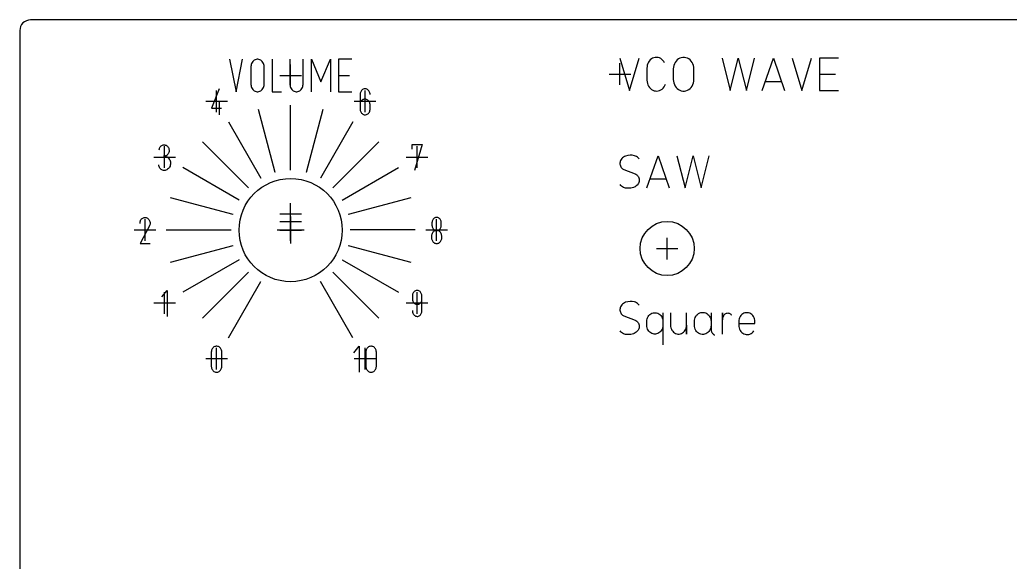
# Model space of a CAD drawing. Header units: millimetres. Extents: x -1 to 308, y -1 to 167.
# Drawn here: x 0 to 91.5, y 116.9 to 167 of the extents above; entities that cross this region are included whole.
import ezdxf

# ---------------------------------------------------------------- set-up
doc = ezdxf.new("R2010")
doc.units = ezdxf.units.MM
for name, color, linetype in [('Bezugspunkte', 1, 'CONTINUOUS'), ('Gravur', 7, 'CONTINUOUS'), ('Kontur', 7, 'CONTINUOUS')]:
    doc.layers.add(name, color=color, linetype=linetype)

msp = doc.modelspace()

# ---------------------------------------------------------------- linework, layer by layer
at = {"layer": 'Bezugspunkte', "color": 1, "linetype": 'CONTINUOUS'}
for p, q in [((25.009, 160.865), (25.009, 162.865)), ((55.414, 160.992), (55.414, 162.992)), ((54.414, 161.992), (56.414, 161.992)), ((24.009, 161.865), (26.009, 161.865)), ((18.17, 158.483), (18.17, 160.483)), ((31.886, 158.483), (31.886, 160.483)), ((17.17, 159.483), (19.17, 159.483)), ((30.886, 159.483), (32.886, 159.483)), ((13.369, 153.337), (13.369, 155.337)), ((36.687, 153.337), (36.687, 155.337)), ((12.369, 154.337), (14.369, 154.337)), ((35.687, 154.337), (37.687, 154.337)), ((25.009, 148.094), (25.009, 150.094)), ((24.009, 149.094), (26.009, 149.094)), ((25.009, 147.383), (25.009, 149.383)), ((11.566, 146.606), (11.566, 148.606)), ((24.009, 148.383), (26.009, 148.383)), ((25.009, 146.593), (25.009, 148.593)), ((38.49, 146.606), (38.49, 148.606)), ((10.566, 147.606), (12.566, 147.606)), ((24.009, 147.593), (26.009, 147.593)), ((37.49, 147.606), (39.49, 147.606)), ((59.776, 144.895), (59.776, 146.895)), ((58.776, 145.895), (60.776, 145.895)), ((13.369, 139.875), (13.369, 141.875)), ((36.687, 139.875), (36.687, 141.875)), ((12.369, 140.875), (14.369, 140.875)), ((35.687, 140.875), (37.687, 140.875)), ((18.17, 134.729), (18.17, 136.729)), ((31.886, 134.729), (31.886, 136.729)), ((17.17, 135.729), (19.17, 135.729)), ((30.886, 135.729), (32.886, 135.729))]:
    msp.add_line(p, q, dxfattribs=at)
at = {"layer": 'Gravur', "color": 255, "linetype": 'CONTINUOUS'}
for p, q in [((19.361, 163.365), (19.969, 160.365)), ((19.969, 160.365), (20.576, 163.365)), ((21.349, 162.791), (21.341, 162.69)), ((21.368, 162.889), (21.349, 162.791)), ((21.402, 162.983), (21.368, 162.889)), ((21.447, 163.07), (21.402, 162.983)), ((21.503, 163.149), (21.447, 163.07)), ((21.57, 163.218), (21.503, 163.149)), ((21.646, 163.275), (21.57, 163.218)), ((21.727, 163.318), (21.646, 163.275)), ((21.814, 163.348), (21.727, 163.318)), ((21.904, 163.363), (21.814, 163.348)), ((21.994, 163.363), (21.904, 163.363)), ((22.084, 163.348), (21.994, 163.363)), ((22.171, 163.318), (22.084, 163.348)), ((22.252, 163.275), (22.171, 163.318)), ((22.328, 163.218), (22.252, 163.275)), ((22.394, 163.149), (22.328, 163.218)), ((22.451, 163.07), (22.394, 163.149)), ((22.496, 162.983), (22.451, 163.07)), ((22.529, 162.889), (22.496, 162.983)), ((22.549, 162.791), (22.529, 162.889)), ((22.556, 162.69), (22.549, 162.791)), ((23.299, 163.365), (23.299, 160.365)), ((24.941, 163.365), (24.941, 161.04)), ((26.157, 161.04), (26.157, 163.365)), ((26.922, 160.365), (26.922, 163.365)), ((26.922, 163.365), (27.799, 161.265)), ((27.799, 161.265), (28.677, 163.365)), ((28.677, 163.365), (28.677, 160.365)), ((30.657, 163.365), (29.442, 163.365)), ((29.442, 163.365), (29.442, 160.365)), ((55.414, 163.462), (56.305, 160.492)), ((56.305, 160.492), (57.196, 163.462)), ((57.94, 162.821), (57.915, 162.681)), ((57.984, 162.956), (57.94, 162.821)), ((58.044, 163.083), (57.984, 162.956)), ((58.121, 163.197), (58.044, 163.083)), ((58.212, 163.299), (58.121, 163.197)), ((58.316, 163.384), (58.212, 163.299)), ((58.429, 163.451), (58.316, 163.384)), ((58.551, 163.499), (58.429, 163.451)), ((58.677, 163.526), (58.551, 163.499)), ((58.806, 163.532), (58.677, 163.526)), ((58.934, 163.517), (58.806, 163.532)), ((59.059, 163.482), (58.934, 163.517)), ((59.178, 163.426), (59.059, 163.482)), ((59.288, 163.352), (59.178, 163.426)), ((59.387, 163.26), (59.288, 163.352)), ((59.472, 163.153), (59.387, 163.26)), ((59.542, 163.033), (59.472, 163.153)), ((60.387, 162.783), (60.355, 162.629)), ((60.439, 162.93), (60.387, 162.783)), ((60.509, 163.067), (60.439, 162.93)), ((60.598, 163.19), (60.509, 163.067)), ((60.702, 163.298), (60.598, 163.19)), ((60.819, 163.387), (60.702, 163.298)), ((60.947, 163.455), (60.819, 163.387)), ((61.083, 163.502), (60.947, 163.455)), ((61.224, 163.525), (61.083, 163.502)), ((61.366, 163.525), (61.224, 163.525)), ((61.506, 163.502), (61.366, 163.525)), ((61.642, 163.455), (61.506, 163.502)), ((61.77, 163.387), (61.642, 163.455)), ((61.887, 163.298), (61.77, 163.387)), ((61.991, 163.19), (61.887, 163.298)), ((62.08, 163.067), (61.991, 163.19)), ((62.151, 162.93), (62.08, 163.067)), ((62.203, 162.783), (62.151, 162.93)), ((62.234, 162.629), (62.203, 162.783)), ((64.859, 163.462), (65.601, 160.492)), ((65.601, 160.492), (66.344, 163.462)), ((66.344, 163.462), (67.086, 160.492)), ((67.086, 160.492), (67.829, 163.462)), ((68.541, 160.492), (69.581, 163.462)), ((69.581, 163.462), (70.62, 160.492)), ((71.333, 163.462), (72.224, 160.492)), ((72.224, 160.492), (73.115, 163.462)), ((75.61, 163.462), (73.828, 163.462)), ((73.828, 163.462), (73.828, 160.492)), ((21.341, 162.69), (21.341, 161.04)), ((22.556, 161.04), (22.556, 162.69)), ((57.91, 162.538), (57.909, 162.538)), ((57.909, 162.538), (57.909, 161.416)), ((57.915, 162.681), (57.91, 162.538)), ((60.355, 162.629), (60.344, 162.472)), ((60.344, 162.472), (60.344, 161.482)), ((62.245, 162.472), (62.234, 162.629)), ((62.245, 161.482), (62.245, 162.472)), ((73.828, 161.977), (75.313, 161.977)), ((21.341, 161.04), (21.349, 160.939)), ((22.549, 160.939), (22.556, 161.04)), ((24.941, 161.04), (24.949, 160.939)), ((26.149, 160.939), (26.157, 161.04)), ((29.442, 161.865), (30.454, 161.865)), ((57.909, 161.416), (57.919, 161.272)), ((57.919, 161.272), (57.947, 161.132)), ((57.947, 161.132), (57.993, 160.997)), ((57.993, 160.997), (58.057, 160.872)), ((59.575, 160.923), (59.631, 161.053)), ((60.344, 161.482), (60.355, 161.325)), ((60.355, 161.325), (60.387, 161.171)), ((60.387, 161.171), (60.439, 161.024)), ((60.439, 161.024), (60.509, 160.887)), ((62.08, 160.887), (62.151, 161.024)), ((62.151, 161.024), (62.203, 161.171)), ((62.203, 161.171), (62.234, 161.325)), ((62.234, 161.325), (62.245, 161.482)), ((68.838, 161.317), (70.323, 161.317)), ((18.413, 160.633), (17.711, 158.833)), ((21.349, 160.939), (21.368, 160.841)), ((21.368, 160.841), (21.402, 160.747)), ((21.402, 160.747), (21.447, 160.66)), ((21.447, 160.66), (21.503, 160.581)), ((21.503, 160.581), (21.57, 160.512)), ((21.57, 160.512), (21.646, 160.455)), ((21.646, 160.455), (21.727, 160.412)), ((21.727, 160.412), (21.814, 160.382)), ((21.814, 160.382), (21.904, 160.367)), ((21.904, 160.367), (21.994, 160.367)), ((21.994, 160.367), (22.084, 160.382)), ((22.084, 160.382), (22.171, 160.412)), ((22.171, 160.412), (22.252, 160.455)), ((22.252, 160.455), (22.328, 160.512)), ((22.328, 160.512), (22.394, 160.581)), ((22.394, 160.581), (22.451, 160.66)), ((22.451, 160.66), (22.496, 160.747)), ((22.496, 160.747), (22.529, 160.841)), ((22.529, 160.841), (22.549, 160.939)), ((23.299, 160.365), (24.176, 160.365)), ((24.949, 160.939), (24.968, 160.841)), ((24.968, 160.841), (25.002, 160.747)), ((25.002, 160.747), (25.047, 160.66)), ((25.047, 160.66), (25.104, 160.581)), ((25.104, 160.581), (25.17, 160.512)), ((25.17, 160.512), (25.246, 160.455)), ((25.246, 160.455), (25.327, 160.412)), ((25.327, 160.412), (25.414, 160.382)), ((25.414, 160.382), (25.504, 160.367)), ((25.504, 160.367), (25.594, 160.367)), ((25.594, 160.367), (25.684, 160.382)), ((25.684, 160.382), (25.771, 160.412)), ((25.771, 160.412), (25.852, 160.455)), ((25.852, 160.455), (25.928, 160.512)), ((25.928, 160.512), (25.995, 160.581)), ((25.995, 160.581), (26.051, 160.66)), ((26.051, 160.66), (26.096, 160.747)), ((26.096, 160.747), (26.13, 160.841)), ((26.13, 160.841), (26.149, 160.939)), ((29.442, 160.365), (30.657, 160.365)), ((31.434, 160.226), (31.427, 160.153)), ((31.427, 160.153), (31.427, 160.153)), ((31.427, 160.153), (31.427, 158.713)), ((31.45, 160.297), (31.434, 160.226)), ((31.476, 160.365), (31.45, 160.297)), ((31.51, 160.428), (31.476, 160.365)), ((31.552, 160.485), (31.51, 160.428)), ((31.602, 160.533), (31.552, 160.485)), ((31.657, 160.574), (31.602, 160.533)), ((31.718, 160.604), (31.657, 160.574)), ((31.782, 160.625), (31.718, 160.604)), ((31.846, 160.634), (31.782, 160.625)), ((31.913, 160.633), (31.846, 160.634)), ((31.983, 160.619), (31.913, 160.633)), ((31.913, 160.633), (31.913, 160.633)), ((32.052, 160.594), (31.983, 160.619)), ((32.115, 160.559), (32.052, 160.594)), ((32.173, 160.513), (32.115, 160.559)), ((32.224, 160.457), (32.173, 160.513)), ((32.268, 160.394), (32.224, 160.457)), ((32.303, 160.325), (32.268, 160.394)), ((32.327, 160.25), (32.303, 160.325)), ((32.341, 160.172), (32.327, 160.25)), ((32.345, 160.093), (32.341, 160.172)), ((58.057, 160.872), (58.136, 160.758)), ((58.136, 160.758), (58.229, 160.658)), ((58.229, 160.658), (58.335, 160.574)), ((58.335, 160.574), (58.45, 160.507)), ((58.45, 160.507), (58.572, 160.46)), ((58.572, 160.46), (58.699, 160.434)), ((58.699, 160.434), (58.829, 160.427)), ((58.829, 160.427), (58.958, 160.442)), ((58.958, 160.442), (59.083, 160.478)), ((59.083, 160.478), (59.203, 160.533)), ((59.203, 160.533), (59.315, 160.607)), ((59.315, 160.607), (59.415, 160.698)), ((59.415, 160.698), (59.502, 160.804)), ((59.502, 160.804), (59.575, 160.923)), ((60.509, 160.887), (60.598, 160.764)), ((60.598, 160.764), (60.702, 160.656)), ((60.702, 160.656), (60.819, 160.567)), ((60.819, 160.567), (60.947, 160.499)), ((60.947, 160.499), (61.083, 160.452)), ((61.083, 160.452), (61.224, 160.429)), ((61.224, 160.429), (61.366, 160.429)), ((61.366, 160.429), (61.506, 160.452)), ((61.506, 160.452), (61.642, 160.499)), ((61.642, 160.499), (61.77, 160.567)), ((61.77, 160.567), (61.887, 160.656)), ((61.887, 160.656), (61.991, 160.764)), ((61.991, 160.764), (62.08, 160.887)), ((73.828, 160.492), (75.61, 160.492)), ((18.413, 159.433), (18.413, 158.233)), ((31.462, 159.44), (31.427, 159.373)), ((31.505, 159.5), (31.462, 159.44)), ((31.556, 159.552), (31.505, 159.5)), ((31.612, 159.596), (31.556, 159.552)), ((31.674, 159.631), (31.612, 159.596)), ((31.74, 159.655), (31.674, 159.631)), ((31.809, 159.669), (31.74, 159.655)), ((31.877, 159.672), (31.809, 159.669)), ((31.946, 159.664), (31.877, 159.672)), ((32.014, 159.645), (31.946, 159.664)), ((32.078, 159.616), (32.014, 159.645)), ((32.137, 159.577), (32.078, 159.616)), ((32.191, 159.529), (32.137, 159.577)), ((32.239, 159.473), (32.191, 159.529)), ((32.278, 159.41), (32.239, 159.473)), ((32.31, 159.342), (32.278, 159.41)), ((32.332, 159.269), (32.31, 159.342)), ((32.345, 159.193), (32.332, 159.269)), ((32.345, 158.713), (32.345, 159.193)), ((17.711, 158.833), (18.629, 158.833)), ((23.586, 152.92), (22.033, 158.714)), ((25.009, 153.113), (25.009, 159.113)), ((27.986, 158.714), (26.433, 152.92)), ((31.427, 158.713), (31.439, 158.641)), ((31.439, 158.641), (31.458, 158.571)), ((31.458, 158.571), (31.486, 158.505)), ((31.486, 158.505), (31.523, 158.443)), ((31.523, 158.443), (31.566, 158.388)), ((31.566, 158.388), (31.616, 158.34)), ((31.616, 158.34), (31.672, 158.299)), ((31.672, 158.299), (31.731, 158.268)), ((31.731, 158.268), (31.794, 158.246)), ((31.794, 158.246), (31.859, 158.233)), ((31.859, 158.233), (31.93, 158.237)), ((31.859, 158.233), (31.859, 158.233)), ((31.93, 158.237), (32, 158.253)), ((32, 158.253), (32.068, 158.28)), ((32.068, 158.28), (32.13, 158.319)), ((32.13, 158.319), (32.187, 158.367)), ((32.187, 158.367), (32.237, 158.424)), ((32.237, 158.424), (32.278, 158.489)), ((32.278, 158.489), (32.31, 158.559)), ((32.31, 158.559), (32.332, 158.635)), ((32.332, 158.635), (32.345, 158.713)), ((19.259, 157.572), (22.259, 152.376)), ((30.758, 157.572), (27.759, 152.376)), ((16.878, 155.738), (21.12, 151.496)), ((28.899, 151.496), (33.141, 155.738)), ((36.228, 155.067), (36.228, 155.487)), ((36.228, 155.487), (37.146, 155.487)), ((37.146, 155.487), (36.444, 153.087)), ((12.877, 155.007), (12.886, 155.078)), ((12.886, 155.078), (12.905, 155.147)), ((12.905, 155.147), (12.932, 155.212)), ((12.932, 155.212), (12.967, 155.272)), ((12.967, 155.272), (13.01, 155.325)), ((13.01, 155.325), (13.059, 155.371)), ((13.059, 155.371), (13.114, 155.409)), ((13.114, 155.409), (13.174, 155.437)), ((13.174, 155.437), (13.236, 155.456)), ((13.236, 155.456), (13.3, 155.464)), ((13.3, 155.464), (13.364, 155.462)), ((13.364, 155.462), (13.428, 155.449)), ((13.428, 155.449), (13.435, 155.447)), ((13.435, 155.447), (13.502, 155.421)), ((13.502, 155.421), (13.565, 155.383)), ((13.565, 155.383), (13.623, 155.336)), ((13.647, 154.557), (13.592, 154.506)), ((13.623, 155.336), (13.673, 155.28)), ((13.694, 154.617), (13.647, 154.557)), ((13.673, 155.28), (13.716, 155.216)), ((13.732, 154.684), (13.694, 154.617)), ((13.716, 155.216), (13.749, 155.145)), ((13.761, 154.757), (13.732, 154.684)), ((13.749, 155.145), (13.772, 155.07)), ((13.779, 154.834), (13.761, 154.757)), ((13.772, 155.07), (13.785, 154.992)), ((13.788, 154.913), (13.779, 154.834)), ((13.785, 154.992), (13.788, 154.913)), ((13.255, 154.407), (13.343, 154.412)), ((13.255, 154.406), (13.255, 154.407)), ((13.326, 154.403), (13.255, 154.406)), ((13.397, 154.412), (13.326, 154.403)), ((13.343, 154.412), (13.43, 154.402)), ((13.466, 154.432), (13.397, 154.412)), ((13.43, 154.402), (13.516, 154.378)), ((13.532, 154.463), (13.466, 154.432)), ((13.516, 154.378), (13.598, 154.34)), ((13.592, 154.506), (13.532, 154.463)), ((13.598, 154.34), (13.672, 154.288)), ((13.672, 154.288), (13.74, 154.225)), ((13.74, 154.225), (13.798, 154.152)), ((13.798, 154.152), (13.846, 154.069)), ((13.846, 154.069), (13.882, 153.98)), ((13.882, 153.98), (13.905, 153.885)), ((13.914, 153.69), (13.898, 153.594)), ((13.905, 153.885), (13.916, 153.788)), ((13.916, 153.788), (13.914, 153.69)), ((55.423, 153.862), (55.414, 153.776)), ((55.414, 153.776), (55.416, 153.689)), ((55.416, 153.689), (55.428, 153.604)), ((55.443, 153.946), (55.423, 153.862)), ((55.474, 154.025), (55.443, 153.946)), ((55.515, 154.099), (55.474, 154.025)), ((55.581, 154.188), (55.515, 154.099)), ((55.657, 154.267), (55.581, 154.188)), ((55.742, 154.334), (55.657, 154.267)), ((55.833, 154.389), (55.742, 154.334)), ((55.931, 154.429), (55.833, 154.389)), ((56.136, 154.481), (55.931, 154.429)), ((55.931, 154.429), (55.931, 154.429)), ((56.345, 154.504), (56.136, 154.481)), ((56.554, 154.497), (56.345, 154.504)), ((56.762, 154.462), (56.554, 154.497)), ((56.859, 154.431), (56.762, 154.462)), ((56.762, 154.462), (56.762, 154.462)), ((56.951, 154.384), (56.859, 154.431)), ((57.036, 154.323), (56.951, 154.384)), ((57.112, 154.25), (57.036, 154.323)), ((57.178, 154.165), (57.112, 154.25)), ((57.891, 151.492), (58.93, 154.462)), ((58.93, 154.462), (59.97, 151.492)), ((60.683, 154.462), (61.425, 151.492)), ((61.425, 151.492), (62.168, 154.462)), ((62.168, 154.462), (62.91, 151.492)), ((62.91, 151.492), (63.653, 154.462)), ((12.824, 153.616), (12.823, 153.627)), ((12.837, 153.534), (12.824, 153.616)), ((12.861, 153.454), (12.837, 153.534)), ((12.896, 153.379), (12.861, 153.454)), ((12.941, 153.311), (12.896, 153.379)), ((12.993, 153.25), (12.941, 153.311)), ((13.053, 153.199), (12.993, 153.25)), ((13.119, 153.158), (13.053, 153.199)), ((13.19, 153.128), (13.119, 153.158)), ((13.264, 153.109), (13.19, 153.128)), ((13.339, 153.103), (13.264, 153.109)), ((13.415, 153.109), (13.339, 153.103)), ((13.489, 153.127), (13.415, 153.109)), ((13.568, 153.159), (13.489, 153.127)), ((13.646, 153.206), (13.568, 153.159)), ((13.716, 153.264), (13.646, 153.206)), ((13.778, 153.334), (13.716, 153.264)), ((13.83, 153.414), (13.778, 153.334)), ((13.87, 153.501), (13.83, 153.414)), ((13.898, 153.594), (13.87, 153.501)), ((20.245, 150.363), (15.049, 153.362)), ((23.586, 152.92), (23.586, 152.92)), ((25.009, 153.113), (25.009, 153.113)), ((26.433, 152.92), (26.433, 152.92)), ((29.772, 150.363), (34.968, 153.363)), ((55.428, 153.604), (55.453, 153.521)), ((55.453, 153.521), (55.487, 153.444)), ((55.487, 153.444), (55.53, 153.372)), ((55.53, 153.372), (55.583, 153.308)), ((55.583, 153.308), (55.644, 153.253)), ((55.644, 153.253), (55.71, 153.209)), ((55.71, 153.209), (55.782, 153.175)), ((55.782, 153.175), (55.782, 153.175)), ((55.782, 153.175), (56.822, 152.779)), ((56.822, 152.779), (56.895, 152.744)), ((56.895, 152.744), (56.964, 152.698)), ((22.259, 152.376), (22.259, 152.376)), ((27.759, 152.376), (27.758, 152.376)), ((56.964, 152.698), (57.025, 152.641)), ((57.089, 151.855), (57.013, 151.755)), ((57.025, 152.641), (57.078, 152.575)), ((57.078, 152.575), (57.122, 152.501)), ((57.118, 151.905), (57.089, 151.855)), ((57.153, 151.985), (57.118, 151.905)), ((57.122, 152.501), (57.156, 152.42)), ((57.176, 152.07), (57.153, 151.985)), ((57.156, 152.42), (57.178, 152.335)), ((57.189, 152.158), (57.176, 152.07)), ((57.178, 152.335), (57.19, 152.247)), ((57.19, 152.247), (57.189, 152.158)), ((58.188, 152.317), (59.673, 152.317)), ((21.12, 151.496), (21.12, 151.496)), ((28.899, 151.496), (28.899, 151.496)), ((55.486, 151.711), (55.426, 151.789)), ((55.563, 151.635), (55.486, 151.711)), ((55.649, 151.573), (55.563, 151.635)), ((55.743, 151.524), (55.649, 151.573)), ((55.842, 151.492), (55.743, 151.524)), ((55.935, 151.473), (55.842, 151.492)), ((56.183, 151.449), (55.935, 151.473)), ((56.43, 151.467), (56.183, 151.449)), ((56.673, 151.525), (56.43, 151.467)), ((56.72, 151.543), (56.673, 151.525)), ((56.827, 151.597), (56.72, 151.543)), ((56.925, 151.668), (56.827, 151.597)), ((57.013, 151.755), (56.925, 151.668)), ((19.697, 149.03), (13.902, 150.583)), ((20.245, 150.362), (20.245, 150.363)), ((29.772, 150.363), (29.772, 150.363)), ((36.117, 150.583), (30.323, 149.03)), ((11.103, 148.29), (11.112, 148.364)), ((11.104, 148.216), (11.103, 148.29)), ((11.112, 148.364), (11.13, 148.435)), ((11.13, 148.435), (11.159, 148.502)), ((11.159, 148.502), (11.195, 148.564)), ((11.195, 148.564), (11.24, 148.619)), ((11.24, 148.619), (11.291, 148.666)), ((11.291, 148.666), (11.349, 148.704)), ((11.349, 148.704), (11.411, 148.732)), ((11.411, 148.732), (11.476, 148.75)), ((11.476, 148.75), (11.536, 148.756)), ((11.536, 148.756), (11.606, 148.754)), ((11.606, 148.754), (11.675, 148.741)), ((11.675, 148.741), (11.741, 148.716)), ((11.741, 148.716), (11.803, 148.681)), ((11.803, 148.681), (11.859, 148.636)), ((11.859, 148.636), (11.91, 148.582)), ((11.91, 148.582), (11.952, 148.521)), ((11.952, 148.521), (11.985, 148.453)), ((11.985, 148.453), (12.01, 148.381)), ((12.023, 148.151), (12.007, 148.076)), ((12.01, 148.381), (12.025, 148.305)), ((12.03, 148.228), (12.023, 148.151)), ((12.025, 148.305), (12.03, 148.228)), ((19.697, 149.03), (19.697, 149.03)), ((25.009, 148.863), (25.009, 146.363)), ((25.01, 148.857), (25.01, 146.357)), ((30.323, 149.03), (30.323, 149.03)), ((38.062, 148.348), (38.058, 148.276)), ((38.058, 148.276), (38.058, 148.036)), ((38.077, 148.417), (38.062, 148.348)), ((38.101, 148.484), (38.077, 148.417)), ((38.133, 148.546), (38.101, 148.484)), ((38.173, 148.602), (38.133, 148.546)), ((38.221, 148.651), (38.173, 148.602)), ((38.274, 148.692), (38.221, 148.651)), ((38.332, 148.723), (38.274, 148.692)), ((38.394, 148.744), (38.332, 148.723)), ((38.458, 148.755), (38.394, 148.744)), ((38.522, 148.755), (38.458, 148.755)), ((38.586, 148.744), (38.522, 148.755)), ((38.648, 148.723), (38.586, 148.744)), ((38.706, 148.692), (38.648, 148.723)), ((38.759, 148.651), (38.706, 148.692)), ((38.807, 148.602), (38.759, 148.651)), ((38.847, 148.546), (38.807, 148.602)), ((38.879, 148.484), (38.847, 148.546)), ((38.903, 148.417), (38.879, 148.484)), ((38.918, 148.348), (38.903, 148.417)), ((38.922, 148.276), (38.918, 148.348)), ((38.922, 148.036), (38.922, 148.276)), ((11.968, 147.976), (11.104, 146.356)), ((11.981, 148.004), (11.968, 147.976)), ((12.007, 148.076), (11.981, 148.004)), ((13.509, 147.613), (19.509, 147.613)), ((19.509, 147.613), (19.509, 147.613)), ((23.759, 147.613), (26.259, 147.613)), ((23.76, 147.607), (26.26, 147.607)), ((36.509, 147.613), (30.509, 147.613)), ((30.509, 147.613), (30.509, 147.613)), ((38.066, 147.268), (38.043, 147.2)), ((38.058, 148.036), (38.062, 147.968)), ((38.062, 147.968), (38.075, 147.9)), ((38.098, 147.331), (38.066, 147.268)), ((38.075, 147.9), (38.097, 147.836)), ((38.097, 147.836), (38.125, 147.776)), ((38.139, 147.388), (38.098, 147.331)), ((38.125, 147.776), (38.162, 147.721)), ((38.187, 147.439), (38.139, 147.388)), ((38.162, 147.721), (38.206, 147.672)), ((38.24, 147.481), (38.187, 147.439)), ((38.206, 147.672), (38.256, 147.631)), ((38.298, 147.515), (38.24, 147.481)), ((38.256, 147.631), (38.31, 147.599)), ((38.36, 147.539), (38.298, 147.515)), ((38.31, 147.599), (38.368, 147.575)), ((38.424, 147.553), (38.36, 147.539)), ((38.368, 147.575), (38.429, 147.561)), ((38.49, 147.556), (38.424, 147.553)), ((38.429, 147.561), (38.49, 147.556)), ((38.49, 147.556), (38.551, 147.561)), ((38.556, 147.553), (38.49, 147.556)), ((38.49, 147.556), (38.49, 147.556)), ((38.49, 147.556), (38.49, 147.556)), ((38.551, 147.561), (38.612, 147.575)), ((38.62, 147.539), (38.556, 147.553)), ((38.612, 147.575), (38.67, 147.599)), ((38.682, 147.515), (38.62, 147.539)), ((38.67, 147.599), (38.724, 147.631)), ((38.74, 147.481), (38.682, 147.515)), ((38.724, 147.631), (38.774, 147.672)), ((38.793, 147.439), (38.74, 147.481)), ((38.774, 147.672), (38.818, 147.721)), ((38.841, 147.388), (38.793, 147.439)), ((38.818, 147.721), (38.855, 147.776)), ((38.882, 147.331), (38.841, 147.388)), ((38.855, 147.776), (38.883, 147.836)), ((38.914, 147.267), (38.882, 147.331)), ((38.883, 147.836), (38.905, 147.9)), ((38.905, 147.9), (38.918, 147.968)), ((38.937, 147.2), (38.914, 147.267)), ((38.918, 147.968), (38.922, 148.036)), ((11.104, 146.356), (12.022, 146.356)), ((38.027, 147.129), (38.022, 147.056)), ((38.022, 147.056), (38.022, 147.056)), ((38.022, 147.056), (38.022, 146.876)), ((38.022, 146.876), (38.026, 146.802)), ((38.026, 146.802), (38.04, 146.729)), ((38.043, 147.2), (38.027, 147.129)), ((38.04, 146.729), (38.063, 146.659)), ((38.063, 146.659), (38.096, 146.594)), ((38.096, 146.594), (38.135, 146.535)), ((38.135, 146.535), (38.183, 146.482)), ((38.183, 146.482), (38.236, 146.438)), ((38.236, 146.438), (38.295, 146.402)), ((38.295, 146.402), (38.358, 146.376)), ((38.358, 146.376), (38.423, 146.361)), ((38.423, 146.361), (38.49, 146.356)), ((38.49, 146.356), (38.557, 146.361)), ((38.557, 146.361), (38.622, 146.376)), ((38.622, 146.376), (38.685, 146.402)), ((38.685, 146.402), (38.744, 146.438)), ((38.744, 146.438), (38.797, 146.482)), ((38.797, 146.482), (38.845, 146.535)), ((38.845, 146.535), (38.884, 146.594)), ((38.884, 146.594), (38.917, 146.659)), ((38.917, 146.659), (38.94, 146.729)), ((38.953, 147.129), (38.937, 147.2)), ((38.94, 146.729), (38.954, 146.802)), ((38.958, 147.056), (38.953, 147.129)), ((38.954, 146.802), (38.958, 146.876)), ((38.958, 146.876), (38.958, 147.056)), ((13.902, 144.63), (19.697, 146.183)), ((19.697, 146.183), (19.697, 146.183)), ((30.323, 146.183), (30.323, 146.183)), ((30.323, 146.183), (36.117, 144.63)), ((20.245, 144.863), (15.049, 141.863)), ((20.245, 144.863), (20.245, 144.863)), ((29.772, 144.862), (29.772, 144.862)), ((29.772, 144.862), (34.968, 141.862)), ((21.12, 143.717), (16.878, 139.475)), ((21.12, 143.717), (21.12, 143.717)), ((33.141, 139.475), (28.899, 143.717)), ((28.899, 143.717), (28.899, 143.717)), ((19.259, 137.653), (22.258, 142.849)), ((22.258, 142.849), (22.259, 142.849)), ((30.759, 137.653), (27.759, 142.849)), ((27.759, 142.849), (27.759, 142.849)), ((13.126, 141.425), (13.612, 142.025)), ((13.612, 142.025), (13.612, 139.625)), ((36.298, 141.753), (36.274, 141.686)), ((36.33, 141.815), (36.298, 141.753)), ((36.37, 141.871), (36.33, 141.815)), ((36.418, 141.92), (36.37, 141.871)), ((36.471, 141.961), (36.418, 141.92)), ((36.53, 141.992), (36.471, 141.961)), ((36.591, 142.013), (36.53, 141.992)), ((36.655, 142.024), (36.591, 142.013)), ((36.719, 142.024), (36.655, 142.024)), ((36.783, 142.013), (36.719, 142.024)), ((36.845, 141.992), (36.783, 142.013)), ((36.903, 141.961), (36.845, 141.992)), ((36.956, 141.92), (36.903, 141.961)), ((37.004, 141.871), (36.956, 141.92)), ((37.044, 141.815), (37.004, 141.871)), ((37.076, 141.753), (37.044, 141.815)), ((37.1, 141.686), (37.076, 141.753)), ((36.26, 141.617), (36.255, 141.545)), ((36.255, 141.545), (36.255, 141.185)), ((36.255, 141.185), (36.268, 141.113)), ((36.274, 141.686), (36.26, 141.617)), ((36.268, 141.113), (36.289, 141.043)), ((36.289, 141.043), (36.32, 140.978)), ((36.32, 140.978), (36.359, 140.919)), ((36.359, 140.919), (36.406, 140.866)), ((36.406, 140.866), (36.459, 140.822)), ((36.902, 140.797), (36.96, 140.835)), ((36.96, 140.835), (37.01, 140.882)), ((37.01, 140.882), (37.055, 140.937)), ((37.055, 140.937), (37.091, 140.998)), ((37.091, 140.998), (37.12, 141.065)), ((37.115, 141.617), (37.1, 141.686)), ((37.119, 141.545), (37.115, 141.617)), ((37.119, 140.105), (37.119, 141.545)), ((37.12, 141.065), (37.119, 141.065)), ((55.742, 140.834), (55.657, 140.767)), ((55.833, 140.889), (55.742, 140.834)), ((55.931, 140.929), (55.833, 140.889)), ((56.136, 140.981), (55.931, 140.929)), ((55.931, 140.929), (55.931, 140.929)), ((56.345, 141.004), (56.136, 140.981)), ((56.554, 140.997), (56.345, 141.004)), ((56.762, 140.962), (56.554, 140.997)), ((56.859, 140.931), (56.762, 140.962)), ((56.762, 140.962), (56.762, 140.962)), ((56.951, 140.884), (56.859, 140.931)), ((57.036, 140.823), (56.951, 140.884)), ((36.255, 140.165), (36.259, 140.086)), ((36.259, 140.086), (36.273, 140.008)), ((36.273, 140.008), (36.297, 139.933)), ((36.297, 139.933), (36.332, 139.864)), ((36.459, 140.822), (36.518, 140.787)), ((36.518, 140.787), (36.58, 140.762)), ((36.58, 140.762), (36.645, 140.748)), ((36.645, 140.748), (36.711, 140.744)), ((36.711, 140.744), (36.777, 140.751)), ((36.777, 140.751), (36.841, 140.769)), ((36.841, 140.769), (36.902, 140.797)), ((37.068, 139.89), (37.094, 139.959)), ((37.094, 139.959), (37.112, 140.031)), ((37.112, 140.031), (37.119, 140.105)), ((55.423, 140.362), (55.414, 140.276)), ((55.414, 140.276), (55.416, 140.189)), ((55.416, 140.189), (55.428, 140.104)), ((55.443, 140.446), (55.423, 140.362)), ((55.428, 140.104), (55.453, 140.021)), ((55.474, 140.525), (55.443, 140.446)), ((55.453, 140.021), (55.487, 139.944)), ((55.515, 140.599), (55.474, 140.525)), ((55.487, 139.944), (55.53, 139.872)), ((55.581, 140.688), (55.515, 140.599)), ((55.657, 140.767), (55.581, 140.688)), ((57.112, 140.75), (57.036, 140.823)), ((57.178, 140.665), (57.112, 140.75)), ((58.362, 139.915), (58.468, 139.951)), ((58.468, 139.951), (58.578, 139.97)), ((58.578, 139.97), (58.689, 139.97)), ((58.689, 139.97), (58.799, 139.951)), ((58.799, 139.951), (58.904, 139.915)), ((59.376, 139.972), (59.376, 138.817)), ((60.089, 139.972), (60.089, 138.817)), ((61.574, 137.992), (61.574, 139.972)), ((62.673, 139.89), (62.777, 139.946)), ((62.777, 139.946), (62.887, 139.983)), ((62.887, 139.983), (63.001, 140.003)), ((63.001, 140.003), (63.116, 140.003)), ((63.116, 140.003), (63.231, 139.983)), ((63.231, 139.983), (63.34, 139.946)), ((63.34, 139.946), (63.445, 139.89)), ((63.831, 139.972), (63.831, 138.817)), ((64.9, 137.992), (64.9, 139.972)), ((64.9, 139.972), (64.9, 139.312)), ((65.193, 139.9), (65.251, 139.924)), ((65.251, 139.924), (65.31, 139.94)), ((65.31, 139.94), (65.373, 139.945)), ((65.373, 139.945), (65.434, 139.941)), ((65.434, 139.941), (65.494, 139.926)), ((65.494, 139.926), (65.552, 139.902)), ((66.962, 139.951), (66.857, 139.915)), ((67.072, 139.97), (66.962, 139.951)), ((67.183, 139.97), (67.072, 139.97)), ((67.293, 139.951), (67.183, 139.97)), ((67.398, 139.915), (67.293, 139.951)), ((36.332, 139.864), (36.376, 139.801)), ((36.376, 139.801), (36.427, 139.745)), ((36.427, 139.745), (36.485, 139.699)), ((36.485, 139.699), (36.548, 139.664)), ((36.548, 139.664), (36.617, 139.639)), ((36.617, 139.639), (36.687, 139.625)), ((36.687, 139.625), (36.754, 139.633)), ((36.754, 139.633), (36.818, 139.653)), ((36.818, 139.653), (36.88, 139.682)), ((36.88, 139.682), (36.937, 139.722)), ((36.937, 139.722), (36.988, 139.771)), ((36.988, 139.771), (37.032, 139.827)), ((37.032, 139.827), (37.068, 139.89)), ((55.53, 139.872), (55.583, 139.808)), ((55.583, 139.808), (55.644, 139.753)), ((55.644, 139.753), (55.71, 139.709)), ((55.71, 139.709), (55.782, 139.675)), ((55.782, 139.675), (55.782, 139.675)), ((55.782, 139.675), (56.822, 139.279)), ((56.822, 139.279), (56.895, 139.244)), ((56.895, 139.244), (56.964, 139.198)), ((56.964, 139.198), (57.025, 139.141)), ((57.025, 139.141), (57.078, 139.075)), ((57.078, 139.075), (57.122, 139.001)), ((57.891, 139.147), (57.899, 139.27)), ((57.891, 138.817), (57.891, 139.147)), ((57.899, 139.27), (57.924, 139.39)), ((57.924, 139.39), (57.965, 139.505)), ((57.965, 139.505), (58.02, 139.612)), ((58.02, 139.612), (58.089, 139.708)), ((58.089, 139.708), (58.171, 139.792)), ((58.171, 139.792), (58.263, 139.861)), ((58.263, 139.861), (58.362, 139.915)), ((58.904, 139.915), (59.004, 139.861)), ((59.004, 139.861), (59.096, 139.792)), ((59.096, 139.792), (59.178, 139.708)), ((59.178, 139.708), (59.247, 139.612)), ((59.247, 139.612), (59.302, 139.505)), ((59.302, 139.505), (59.343, 139.39)), ((59.343, 139.39), (59.368, 139.27)), ((59.368, 139.27), (59.376, 139.147)), ((59.376, 139.147), (59.376, 137.002)), ((62.286, 139.147), (62.295, 139.275)), ((62.286, 138.817), (62.286, 139.147)), ((62.295, 139.275), (62.321, 139.4)), ((62.321, 139.4), (62.363, 139.519)), ((62.363, 139.519), (62.421, 139.63)), ((62.421, 139.63), (62.493, 139.731)), ((62.493, 139.731), (62.577, 139.818)), ((62.577, 139.818), (62.673, 139.89)), ((63.445, 139.89), (63.54, 139.818)), ((63.54, 139.818), (63.625, 139.731)), ((63.625, 139.731), (63.697, 139.63)), ((63.697, 139.63), (63.754, 139.519)), ((63.754, 139.519), (63.797, 139.4)), ((63.797, 139.4), (63.822, 139.275)), ((63.822, 139.275), (63.831, 139.147)), ((63.831, 139.147), (63.831, 138.355)), ((64.9, 139.312), (64.907, 139.419)), ((64.907, 139.419), (64.928, 139.524)), ((64.928, 139.524), (64.963, 139.624)), ((64.963, 139.624), (65.011, 139.717)), ((65.011, 139.717), (65.049, 139.774)), ((65.049, 139.774), (65.091, 139.824)), ((65.091, 139.824), (65.139, 139.866)), ((65.139, 139.866), (65.193, 139.9)), ((65.552, 139.902), (65.606, 139.869)), ((65.606, 139.869), (65.655, 139.828)), ((65.655, 139.828), (65.698, 139.779)), ((65.698, 139.779), (65.702, 139.774)), ((66.393, 139.27), (66.385, 139.147)), ((66.385, 139.147), (66.385, 138.817)), ((66.418, 139.39), (66.393, 139.27)), ((66.459, 139.505), (66.418, 139.39)), ((66.514, 139.612), (66.459, 139.505)), ((66.583, 139.708), (66.514, 139.612)), ((66.665, 139.792), (66.583, 139.708)), ((66.757, 139.861), (66.665, 139.792)), ((66.857, 139.915), (66.757, 139.861)), ((67.499, 139.861), (67.398, 139.915)), ((67.59, 139.792), (67.499, 139.861)), ((67.672, 139.708), (67.59, 139.792)), ((67.741, 139.612), (67.672, 139.708)), ((67.796, 139.505), (67.741, 139.612)), ((67.837, 139.39), (67.796, 139.505)), ((67.862, 139.27), (67.837, 139.39)), ((67.87, 139.147), (67.862, 139.27)), ((67.87, 138.982), (67.87, 139.147)), ((55.486, 138.211), (55.426, 138.289)), ((55.563, 138.135), (55.486, 138.211)), ((55.649, 138.073), (55.563, 138.135)), ((56.827, 138.097), (56.72, 138.043)), ((56.925, 138.168), (56.827, 138.097)), ((57.013, 138.255), (56.925, 138.168)), ((57.089, 138.355), (57.013, 138.255)), ((57.118, 138.405), (57.089, 138.355)), ((57.153, 138.485), (57.118, 138.405)), ((57.122, 139.001), (57.156, 138.92)), ((57.176, 138.57), (57.153, 138.485)), ((57.156, 138.92), (57.178, 138.835)), ((57.189, 138.658), (57.176, 138.57)), ((57.178, 138.835), (57.19, 138.747)), ((57.19, 138.747), (57.189, 138.658)), ((57.899, 138.694), (57.891, 138.817)), ((57.924, 138.574), (57.899, 138.694)), ((57.965, 138.459), (57.924, 138.574)), ((58.02, 138.352), (57.965, 138.459)), ((58.089, 138.256), (58.02, 138.352)), ((58.171, 138.172), (58.089, 138.256)), ((58.263, 138.103), (58.171, 138.172)), ((58.362, 138.049), (58.263, 138.103)), ((59.005, 138.103), (58.904, 138.049)), ((59.096, 138.172), (59.005, 138.103)), ((59.178, 138.256), (59.096, 138.172)), ((59.247, 138.352), (59.178, 138.256)), ((59.302, 138.459), (59.247, 138.352)), ((59.343, 138.574), (59.302, 138.459)), ((59.368, 138.694), (59.343, 138.574)), ((59.376, 138.817), (59.368, 138.694)), ((60.089, 138.817), (60.097, 138.694)), ((60.097, 138.694), (60.122, 138.574)), ((60.122, 138.574), (60.162, 138.459)), ((60.162, 138.459), (60.217, 138.352)), ((60.217, 138.352), (60.287, 138.256)), ((60.287, 138.256), (60.369, 138.172)), ((60.369, 138.172), (60.46, 138.103)), ((60.46, 138.103), (60.56, 138.049)), ((61.102, 138.049), (61.202, 138.103)), ((61.202, 138.103), (61.294, 138.172)), ((61.294, 138.172), (61.376, 138.256)), ((61.376, 138.256), (61.445, 138.352)), ((61.445, 138.352), (61.5, 138.459)), ((61.5, 138.459), (61.54, 138.574)), ((61.54, 138.574), (61.566, 138.694)), ((61.566, 138.694), (61.574, 138.817)), ((61.574, 138.817), (61.574, 137.992)), ((62.295, 138.689), (62.286, 138.817)), ((62.321, 138.564), (62.295, 138.689)), ((62.363, 138.445), (62.321, 138.564)), ((62.421, 138.334), (62.363, 138.445)), ((62.493, 138.233), (62.421, 138.334)), ((62.577, 138.146), (62.493, 138.233)), ((62.673, 138.074), (62.577, 138.146)), ((63.54, 138.146), (63.445, 138.074)), ((63.625, 138.233), (63.54, 138.146)), ((63.697, 138.334), (63.625, 138.233)), ((63.754, 138.445), (63.697, 138.334)), ((63.797, 138.564), (63.754, 138.445)), ((63.822, 138.689), (63.797, 138.564)), ((63.831, 138.817), (63.822, 138.689)), ((63.831, 138.355), (63.842, 138.286)), ((63.842, 138.286), (63.861, 138.22)), ((63.861, 138.22), (63.888, 138.158)), ((63.888, 138.158), (63.924, 138.1)), ((63.924, 138.1), (63.966, 138.049)), ((66.385, 138.982), (67.87, 138.982)), ((66.385, 138.817), (66.393, 138.691)), ((66.393, 138.691), (66.417, 138.567)), ((66.417, 138.567), (66.459, 138.449)), ((66.459, 138.449), (66.514, 138.339)), ((66.514, 138.339), (66.584, 138.239)), ((66.584, 138.239), (66.666, 138.151)), ((66.666, 138.151), (66.759, 138.077)), ((67.521, 138.047), (67.618, 138.114)), ((67.618, 138.114), (67.705, 138.195)), ((67.705, 138.195), (67.781, 138.289)), ((55.743, 138.024), (55.649, 138.073)), ((55.842, 137.992), (55.743, 138.024)), ((55.935, 137.973), (55.842, 137.992)), ((56.183, 137.949), (55.935, 137.973)), ((56.43, 137.967), (56.183, 137.949)), ((56.673, 138.025), (56.43, 137.967)), ((56.72, 138.043), (56.673, 138.025)), ((58.468, 138.013), (58.362, 138.049)), ((58.578, 137.994), (58.468, 138.013)), ((58.689, 137.994), (58.578, 137.994)), ((58.799, 138.013), (58.689, 137.994)), ((58.904, 138.049), (58.799, 138.013)), ((60.56, 138.049), (60.666, 138.013)), ((60.666, 138.013), (60.775, 137.994)), ((60.775, 137.994), (60.887, 137.994)), ((60.887, 137.994), (60.997, 138.013)), ((60.997, 138.013), (61.102, 138.049)), ((62.777, 138.018), (62.673, 138.074)), ((62.887, 137.981), (62.777, 138.018)), ((63.001, 137.961), (62.887, 137.981)), ((63.116, 137.961), (63.001, 137.961)), ((63.231, 137.981), (63.116, 137.961)), ((63.34, 138.018), (63.231, 137.981)), ((63.445, 138.074), (63.34, 138.018)), ((63.966, 138.049), (64.014, 138.005)), ((64.014, 138.005), (64.068, 137.97)), ((64.068, 137.97), (64.126, 137.943)), ((64.126, 137.943), (64.187, 137.926)), ((66.759, 138.077), (66.859, 138.02)), ((66.859, 138.02), (66.967, 137.979)), ((66.967, 137.979), (67.079, 137.956)), ((67.079, 137.956), (67.193, 137.952)), ((67.193, 137.952), (67.306, 137.966)), ((67.306, 137.966), (67.416, 137.998)), ((67.416, 137.998), (67.521, 138.047)), ((17.689, 136.419), (17.684, 136.339)), ((17.684, 136.339), (17.684, 135.019)), ((17.706, 136.498), (17.689, 136.419)), ((17.732, 136.573), (17.706, 136.498)), ((17.769, 136.643), (17.732, 136.573)), ((17.814, 136.706), (17.769, 136.643)), ((17.867, 136.761), (17.814, 136.706)), ((17.927, 136.807), (17.867, 136.761)), ((17.993, 136.842), (17.927, 136.807)), ((18.062, 136.865), (17.993, 136.842)), ((18.134, 136.877), (18.062, 136.865)), ((18.206, 136.877), (18.134, 136.877)), ((18.278, 136.865), (18.206, 136.877)), ((18.347, 136.842), (18.278, 136.865)), ((18.413, 136.807), (18.347, 136.842)), ((18.473, 136.761), (18.413, 136.807)), ((18.526, 136.706), (18.473, 136.761)), ((18.571, 136.643), (18.526, 136.706)), ((18.608, 136.573), (18.571, 136.643)), ((18.634, 136.498), (18.608, 136.573)), ((18.651, 136.419), (18.634, 136.498)), ((18.656, 136.339), (18.651, 136.419)), ((18.656, 135.019), (18.656, 136.339)), ((30.851, 136.279), (31.337, 136.879)), ((31.337, 136.879), (31.337, 134.479)), ((31.954, 136.419), (31.949, 136.339)), ((31.949, 136.339), (31.949, 135.019)), ((31.971, 136.498), (31.954, 136.419)), ((31.997, 136.573), (31.971, 136.498)), ((32.034, 136.643), (31.997, 136.573)), ((32.079, 136.706), (32.034, 136.643)), ((32.132, 136.761), (32.079, 136.706)), ((32.192, 136.807), (32.132, 136.761)), ((32.258, 136.842), (32.192, 136.807)), ((32.327, 136.865), (32.258, 136.842)), ((32.399, 136.877), (32.327, 136.865)), ((32.471, 136.877), (32.399, 136.877)), ((32.543, 136.865), (32.471, 136.877)), ((32.612, 136.842), (32.543, 136.865)), ((32.678, 136.807), (32.612, 136.842)), ((32.738, 136.761), (32.678, 136.807)), ((32.791, 136.706), (32.738, 136.761)), ((32.836, 136.643), (32.791, 136.706)), ((32.873, 136.573), (32.836, 136.643)), ((32.899, 136.498), (32.873, 136.573)), ((32.916, 136.419), (32.899, 136.498)), ((32.921, 136.339), (32.916, 136.419)), ((32.921, 135.019), (32.921, 136.339)), ((17.684, 135.019), (17.689, 134.939)), ((17.689, 134.939), (17.706, 134.86)), ((17.706, 134.86), (17.732, 134.785)), ((17.732, 134.785), (17.769, 134.715)), ((17.769, 134.715), (17.814, 134.652)), ((17.814, 134.652), (17.867, 134.597)), ((17.867, 134.597), (17.927, 134.551)), ((17.927, 134.551), (17.993, 134.516)), ((17.993, 134.516), (18.062, 134.493)), ((18.062, 134.493), (18.134, 134.481)), ((18.134, 134.481), (18.206, 134.481)), ((18.206, 134.481), (18.278, 134.493)), ((18.278, 134.493), (18.347, 134.516)), ((18.347, 134.516), (18.413, 134.551)), ((18.413, 134.551), (18.473, 134.597)), ((18.473, 134.597), (18.526, 134.652)), ((18.526, 134.652), (18.571, 134.715)), ((18.571, 134.715), (18.608, 134.785)), ((18.608, 134.785), (18.634, 134.86)), ((18.634, 134.86), (18.651, 134.939)), ((18.651, 134.939), (18.656, 135.019)), ((31.949, 135.019), (31.954, 134.939)), ((31.954, 134.939), (31.971, 134.86)), ((31.971, 134.86), (31.997, 134.785)), ((31.997, 134.785), (32.034, 134.715)), ((32.034, 134.715), (32.079, 134.652)), ((32.079, 134.652), (32.132, 134.597)), ((32.132, 134.597), (32.192, 134.551)), ((32.192, 134.551), (32.258, 134.516)), ((32.258, 134.516), (32.327, 134.493)), ((32.327, 134.493), (32.399, 134.481)), ((32.399, 134.481), (32.471, 134.481)), ((32.471, 134.481), (32.543, 134.493)), ((32.543, 134.493), (32.612, 134.516)), ((32.612, 134.516), (32.678, 134.551)), ((32.678, 134.551), (32.738, 134.597)), ((32.738, 134.597), (32.791, 134.652)), ((32.791, 134.652), (32.836, 134.715)), ((32.836, 134.715), (32.873, 134.785)), ((32.873, 134.785), (32.899, 134.86)), ((32.899, 134.86), (32.916, 134.939)), ((32.916, 134.939), (32.921, 135.019))]:
    msp.add_line(p, q, dxfattribs=at)
at = {"layer": 'Kontur', "color": 7, "linetype": 'CONTINUOUS'}
for p, q in [((307, 167), (1, 167)), ((0, 166), (0, 1))]:
    msp.add_line(p, q, dxfattribs=at)
for centre, radius in [((25.009, 147.593), 4.762), ((59.776, 145.895), 2.5)]:
    msp.add_circle(centre, radius, dxfattribs=at)
msp.add_arc((1, 166), 1, 90, 180, dxfattribs=at)

doc.saveas('drawing.dxf')
